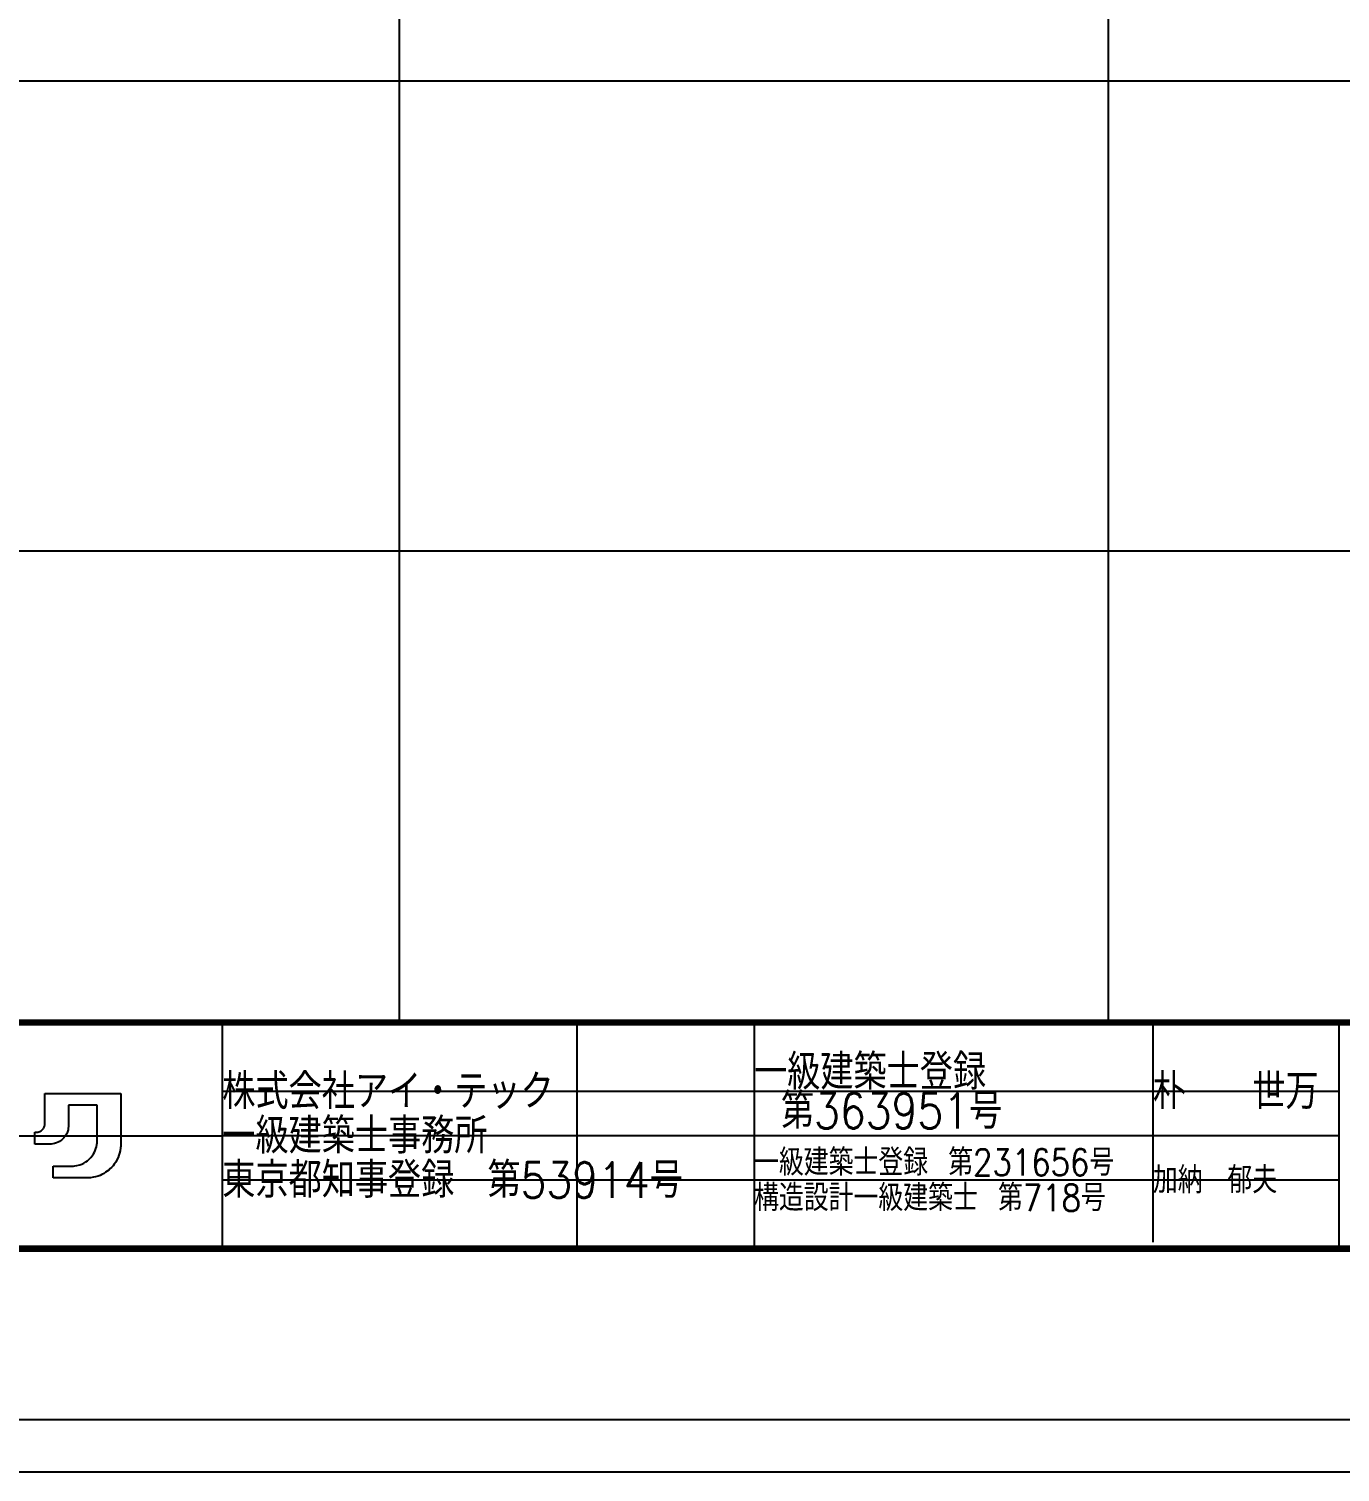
# Model space of a CAD drawing. Extents: x -23 to 863, y -16 to 610.
# Drawn here: x 128.7 to 281.6, y -16.1 to 152.2 of the extents above; entities that cross this region are included whole.
import ezdxf
from ezdxf.enums import TextEntityAlignment as Align

# ---------------------------------------------------------------- set-up
doc = ezdxf.new("R2010")
doc.units = 0
doc.header["$MEASUREMENT"] = 0
doc.layers.add('99_レイアウト枠', color=251, linetype='Continuous', plot=False)
doc.layers.add('99_枠$0$001', color=7, linetype='Continuous')
doc.styles.add('99_枠$0$DRACAD', font='txt', dxfattribs={"width": 0.85, "bigfont": 'extfont2'})

# ---------------------------------------------------------------- blocks, each defined once
blk = doc.blocks.new('99_枠')
at = {"layer": '99_枠$0$001'}
for p, q in [((205000, 11250), (5000, 11250)), ((205000, 11219), (5000, 11219)), ((205000, 11187), (5000, 11187)), ((205000, 11156), (5000, 11156)), ((205000, 11125), (5000, 11125)), ((71500, 4875), (71500, 11125)), ((205000, 4875), (5000, 4875)), ((205000, 4844), (5000, 4844)), ((205000, 4812), (5000, 4812)), ((205000, 4781), (5000, 4781)), ((205000, 4750), (5000, 4750))]:
    blk.add_line(p, q, dxfattribs=at)
at = {"layer": '99_枠$0$001', "linetype": 'Continuous'}
for p, q in [((34995, 8306), (34995, 9191)), ((34995, 9191), (35662, 9191)), ((35662, 9191), (36471, 9191)), ((36471, 9191), (37138, 9191)), ((37134, 9191), (37138, 9188)), ((37138, 9191), (37138, 8858)), ((36471, 8858), (35662, 8858)), ((35662, 8858), (35662, 8287)), ((36471, 7858), (36471, 8858)), ((37138, 8858), (37138, 7858)), ((34886, 8134), (34912, 8153)), ((34912, 8153), (34940, 8182)), ((34940, 8182), (34957, 8206)), ((34957, 8206), (34975, 8239)), ((34975, 8239), (34985, 8268)), ((34985, 8268), (34995, 8306)), ((35648, 8168), (35639, 8134)), ((35656, 8210), (35648, 8168)), ((35660, 8253), (35656, 8210)), ((35662, 8287), (35660, 8253)), ((34709, 7763), (34709, 8096)), ((34709, 8096), (34757, 8096)), ((35138, 7763), (34709, 7763)), ((34757, 8096), (34797, 8100)), ((34797, 8100), (34823, 8106)), ((34823, 8106), (34850, 8115)), ((34850, 8115), (34886, 8134)), ((35169, 7764), (35138, 7763)), ((35223, 7768), (35169, 7764)), ((35269, 7779), (35223, 7768)), ((35321, 7796), (35269, 7779)), ((35366, 7815), (35321, 7796)), ((35410, 7839), (35366, 7815)), ((35445, 7862), (35410, 7839)), ((35476, 7887), (35445, 7862)), ((35512, 7920), (35476, 7887)), ((35534, 7944), (35512, 7920)), ((35560, 7977), (35534, 7944)), ((35577, 8002), (35560, 7977)), ((35604, 8048), (35577, 8002)), ((35620, 8082), (35604, 8048)), ((35639, 8134), (35620, 8082)), ((36450, 7687), (36463, 7753)), ((36463, 7753), (36471, 7801)), ((36471, 7801), (36471, 7858)), ((37138, 7763), (37136, 7706)), ((37138, 7858), (37138, 7763)), ((36198, 7296), (36252, 7344)), ((36252, 7344), (36296, 7387)), ((36296, 7387), (36328, 7429)), ((36328, 7429), (36367, 7487)), ((36367, 7487), (36393, 7534)), ((36393, 7534), (36416, 7584)), ((36416, 7584), (36437, 7639)), ((36437, 7639), (36450, 7687)), ((37064, 7387), (37027, 7317)), ((37084, 7448), (37064, 7387)), ((37104, 7506), (37084, 7448)), ((37123, 7572), (37104, 7506)), ((37132, 7658), (37123, 7572)), ((37136, 7706), (37132, 7658)), ((35233, 6810), (35233, 7144)), ((35233, 7144), (35757, 7144)), ((35757, 7144), (35807, 7145)), ((35807, 7145), (35839, 7148)), ((35839, 7148), (35897, 7158)), ((35897, 7158), (35981, 7177)), ((35981, 7177), (36035, 7200)), ((36035, 7200), (36094, 7225)), ((36094, 7225), (36152, 7263)), ((36152, 7263), (36198, 7296)), ((36664, 6936), (36597, 6904)), ((36709, 6968), (36664, 6936)), ((36750, 6996), (36709, 6968)), ((36796, 7029), (36750, 6996)), ((36841, 7072), (36796, 7029)), ((36870, 7101), (36841, 7072)), ((36917, 7153), (36870, 7101)), ((36951, 7196), (36917, 7153)), ((36993, 7257), (36951, 7196)), ((37027, 7317), (36993, 7257)), ((35757, 6810), (35233, 6810)), ((36185, 6810), (35757, 6810)), ((36235, 6812), (36185, 6810)), ((36283, 6815), (36235, 6812)), ((36364, 6827), (36283, 6815)), ((36421, 6840), (36364, 6827)), ((36497, 6863), (36421, 6840)), ((36552, 6882), (36497, 6863)), ((36597, 6904), (36552, 6882))]:
    blk.add_line(p, q, dxfattribs=at)
at = {"layer": '99_枠$0$001'}
blk.add_lwpolyline([(5000, 4750), (205000, 4750), (205000, 143750), (5000, 143750)], close=True, dxfattribs=at)
at = {"layer": 'Defpoints'}
for p, q in [((40000, 11125), (40000, 4875)), ((50000, 11125), (50000, 4875)), ((55000, 11125), (55000, 4875)), ((66250, 11250), (66250, 5000)), ((5000, 8000), (40000, 8000))]:
    blk.add_line(p, q, dxfattribs=at)
at = {"layer": 'Defpoints', "linetype": 'Continuous'}
for p, q in [((71500, 9250), (40000, 9250)), ((71500, 8000), (40000, 8000)), ((71500, 6750), (40000, 6750))]:
    blk.add_line(p, q, dxfattribs=at)
at = {"layer": 'Defpoints'}
blk.add_lwpolyline([(0, 0), (210000, 0), (210000, 148500), (0, 148500)], close=True, dxfattribs=at)
at = {"layer": '99_枠$0$001', "style": '99_枠$0$DRACAD', "width": 0.85}
for s, p in [('一級建築士登録', (55000, 9800)), ('株式会社アイ・テック', (40000, 9250)), ('朴\u3000\u3000世万', (66250, 9250)), (' 第363951号', (55000, 8700)), ('一級建築士事務所', (40000, 8000)), ('東京都知事登録\u3000第53914号', (40000, 6750))]:
    blk.add_text(s, height=1000, dxfattribs=at).set_placement(p, align=Align.MIDDLE_LEFT)
at = {"layer": 'Defpoints', "style": '99_枠$0$DRACAD', "width": 0.85}
for s, p in [('一級建築士登録 第231656号', (55000, 7250)), ('加納\u3000郁夫', (66250, 6750)), ('構造設計一級建築士 第718号', (55000, 6250))]:
    blk.add_text(s, height=750, dxfattribs=at).set_placement(p, align=Align.MIDDLE_LEFT)

msp = doc.modelspace()

# ---------------------------------------------------------------- linework, layer by layer
at = {"layer": '99_レイアウト枠'}
for p, q in [((171.97, 36.57), (171.97, 584.3)), ((254.65, 36.57), (254.65, 584.3)), ((6.62, 146.12), (833.38, 146.12)), ((6.62, 91.34), (833.38, 91.34)), ((6.62, 36.57), (833.38, 36.57))]:
    msp.add_line(p, q, dxfattribs=at)
for points in [[(-14.05, -9.93), (854.05, -9.93), (854.05, 603.93), (-14.05, 603.93)], [(6.62, 584.3), (833.38, 584.3), (833.38, 36.57), (6.62, 36.57)]]:
    msp.add_lwpolyline(points, close=True, dxfattribs=at)
at = {"layer": 'Defpoints'}
msp.add_lwpolyline([(-22.73, -16.08), (-22.73, 610.08), (862.73, 610.08), (862.73, -16.08)], close=True, dxfattribs=at)

# ---------------------------------------------------------------- block references
at = {"xscale": 0.004133776844070962, "yscale": 0.004133776844070964, "zscale": 0.004133776844070964}
msp.add_blockref('99_枠', (-14.05, -9.93), dxfattribs=at)

doc.saveas('drawing.dxf')
